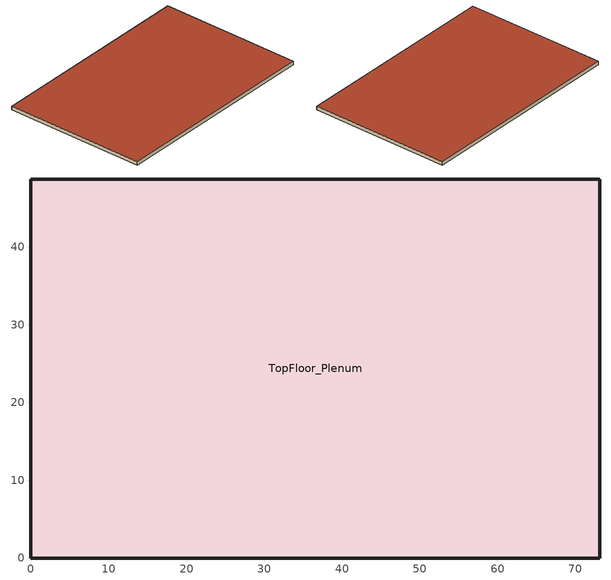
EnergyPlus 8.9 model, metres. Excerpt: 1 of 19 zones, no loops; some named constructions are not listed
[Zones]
TopFloor_Plenum
 floor to Perimeter_top_ZN_1 (DropCeiling): 73.11,0 0,0 4.57,4.57 68.53,4.57 z46.34
 floor to Perimeter_top_ZN_4 (DropCeiling): 0,0 0,48.74 4.57,44.16 4.57,4.57 z46.34
 floor to Perimeter_top_ZN_2 (DropCeiling): 73.11,0 68.53,4.57 68.53,44.16 73.11,48.74 z46.34
 floor to Perimeter_top_ZN_3 (DropCeiling): 0,48.74 73.11,48.74 68.53,44.16 4.57,44.16 z46.34
 floor to Core_top (DropCeiling): 4.57,44.16 68.53,44.16 68.53,4.57 4.57,4.57 z46.34
 wall outside (Mass_R-7.6 ci_Ext-wall): 0,0 73.11,0 73.11,48.74 0,48.74 0,0 z46.34:47.56
 roof outside (IEAD_R-15 ci_Roof): 73.11,0 73.11,48.74 0,48.74 0,0 z47.56
[Schedule:Compact]
CLGSETP_SCH_Copy: Through: 12/31, For: Weekdays SummerDesignDay, Until: 06:00, 30, Until: 22:00, 24, Until: 24:00, 30, For: Saturday, Until: 06:00, 30, Until: 18:00, 24, Until: 24:00, 30, For WinterDesignDay, Until: 24:00, 30, For: Sunday Holidays AllOtherDays, Until: 24:00, 30
Seasonal-Reset-Supply-Air-Temp-Sch: Through: 3/31, For: AllDays, Until: 24:00, 13, Through: 9/30, For: AllDays, Until: 24:00, 13, Through: 12/31, For: AllDays, Until: 24:00, 13
CW-Loop-Temp-Schedule: Through: 12/31, For: AllDays, Until: 24:00, 6.7
SHWSys1-Loop-Temp-Schedule: Through: 12/31, For: AllDays, Until: 24:00, 60
PSEGSeasonSchedule: Through: 5/31, For: AllDays, Until: 24:00, 1, Through: 9/30, For: AllDays, Until: 24:00, 3, Through: 12/31, For: AllDays, Until: 24:00, 1
PSEGTOUSched: Through: 12/31, For: WeekDays, Until: 8:00, 3, Until: 22:00, 1, Until: 24:00, 3, For: AllOtherDays, Until: 24:00, 3
